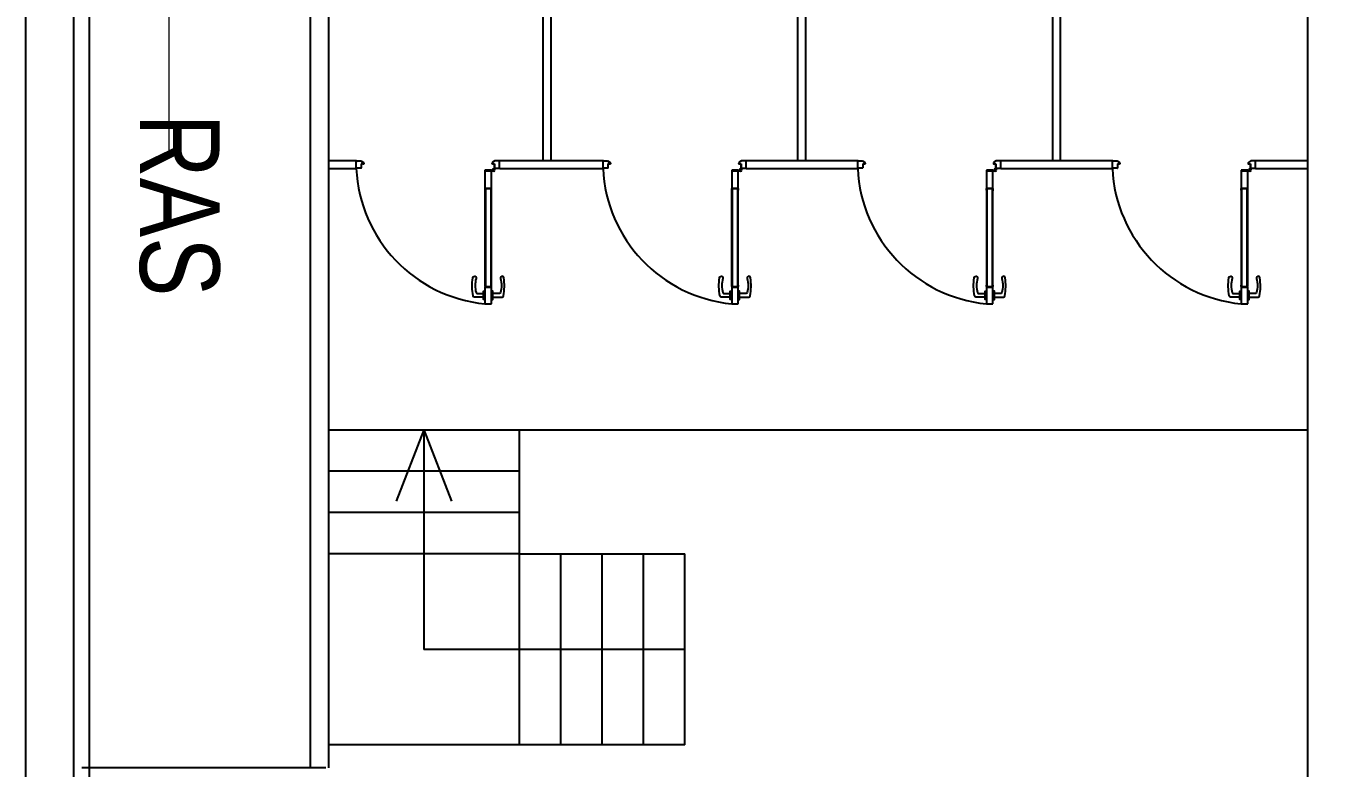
# Model space of a CAD drawing. Extents: x -15449 to 527173, y -170839 to 146543.
# Drawn here: x 237144 to 245305, y -93850 to -89188 of the extents above; entities that cross this region are included whole.
import ezdxf

# ---------------------------------------------------------------- set-up
doc = ezdxf.new("R2010")
doc.units = 0
doc.header["$LTSCALE"] = 8
doc.linetypes.add('IDA - Grid Line', pattern=[3500, 2000, -500, 500, -500])
doc.layers.get('0').update_dxf_attribs({"color": 1, "linetype": 'CONTINUOUS'})
for name, color, linetype in [('0-T100非抗岩棉库板H10000', 1, 'CONTINUOUS'), ('0-T50单抗岩棉库板H10000', 141, 'CONTINUOUS'), ('000_CTCI_CSA', 7, 'CONTINUOUS'), ('防火一小时岩棉库板隔间（双抗）H10000', 170, 'CONTINUOUS')]:
    doc.layers.add(name, color=color, linetype=linetype)
doc.layers.add('A-_ANOTGRID_E', color=7, linetype='CONTINUOUS', lineweight=9)
doc.styles.add('Site Area', font='arial.ttf', dxfattribs={"width": 0.8})

msp = doc.modelspace()

# ---------------------------------------------------------------- linework, layer by layer
at = {"color": 252}
for p, q in [((237443.8697, -119149.8189), (237443.8697, -86349.8189)), ((240393.8697, -90033.3224), (240393.8697, -86699.8189)), ((240443.8697, -90033.3224), (240443.8697, -86699.8189)), ((241993.8697, -90033.3224), (241993.8697, -86699.8189)), ((242043.8697, -90033.3224), (242043.8697, -86699.8189)), ((243593.8697, -90033.3224), (243593.8697, -86699.8189)), ((243643.8697, -90033.3224), (243643.8697, -86699.8189)), ((239043.8697, -90033.3224), (239218.8697, -90033.3224)), ((239043.8697, -90083.3224), (239218.8697, -90083.3224)), ((239218.8697, -90083.3224, 0), (239218.8697, -90033.3224, 0)), ((239218.8697, -90076.105, 0), (239218.8697, -90040.5398, 0)), ((239224.0871, -90035.3224, 0), (239248.1237, -90035.3224, 0)), ((239248.6088, -90081.3224, 0), (239224.0871, -90081.3224, 0)), ((239248.1237, -90035.3224, 0), (239264.6262, -90046.1624, 0)), ((239250.1741, -90054.105, 0), (239250.1741, -90079.7572, 0)), ((239258.3132, -90054.105, 0), (239250.1741, -90054.105, 0)), ((239256.6436, -90051.0789, 0), (239256.6436, -90053.0615, 0)), ((239264.5741, -90051.0789, 0), (239256.6436, -90051.0789, 0)), ((239256.6436, -90053.0615, 0), (239258.3132, -90053.0615, 0)), ((239262.9045, -90053.0615, 0), (239264.5741, -90053.0615, 0)), ((239265.3045, -90054.105, 0), (239262.9045, -90054.105, 0)), ((239264.5741, -90053.0615, 0), (239264.5741, -90051.0789, 0)), ((239265.8262, -90048.6268, 0), (239265.8262, -90053.5833, 0)), ((240027.1877, -90092.6597, 0), (240027.1877, -90208.9641, 0)), ((240068.9268, -90092.6597, 0), (240027.1877, -90092.6597, 0)), ((240077.2747, -90095.2684, 0), (240030.3182, -90095.2684, 0)), ((240030.3182, -90095.2684, 0), (240030.3182, -90097.8771, 0)), ((240068.9268, -90208.9641, 0), (240068.9268, -90092.6597, 0)), ((240071.9132, -90048.6268, 0), (240071.9132, -90053.5833, 0)), ((240072.4349, -90054.105, 0), (240074.8349, -90054.105, 0)), ((240089.6157, -90035.3224, 0), (240073.1132, -90046.1624, 0)), ((240073.1654, -90053.0615, 0), (240073.1654, -90051.0789, 0)), ((240073.1654, -90051.0789, 0), (240081.0958, -90051.0789, 0)), ((240074.8349, -90053.0615, 0), (240073.1654, -90053.0615, 0)), ((240077.2747, -90097.8771, 0), (240077.2747, -90095.2684, 0)), ((240081.0958, -90053.0615), (240079.4262, -90053.0615)), ((240079.4262, -90054.105), (240087.5654, -90054.105)), ((240081.0958, -90051.0789), (240081.0958, -90053.0615)), ((240084.9567, -90062.456), (240084.9567, -90087.5864)), ((240087.5654, -90062.456), (240084.9567, -90062.456)), ((240084.9567, -90087.5864), (240087.5654, -90087.5864)), ((240087.5654, -90054.105), (240087.5654, -90079.7572)), ((240087.5654, -90087.5864), (240087.5654, -90062.456)), ((240089.1306, -90081.3224), (240113.6523, -90081.3224)), ((240113.6523, -90035.3224), (240089.6157, -90035.3224)), ((240118.8697, -90033.3224), (240768.8697, -90033.3224)), ((240118.8697, -90083.3224), (240118.8697, -90033.3224)), ((240118.8697, -90076.105), (240118.8697, -90040.5398)), ((240118.8697, -90083.3224), (240768.8697, -90083.3224)), ((240768.8697, -90083.3224, 0), (240768.8697, -90033.3224, 0)), ((240768.8697, -90076.105, 0), (240768.8697, -90040.5398, 0)), ((240774.0871, -90035.3224, 0), (240798.1237, -90035.3224, 0)), ((240798.6088, -90081.3224, 0), (240774.0871, -90081.3224, 0)), ((240798.1237, -90035.3224, 0), (240814.6262, -90046.1624, 0)), ((240800.1741, -90054.105, 0), (240800.1741, -90079.7572, 0)), ((240808.3132, -90054.105, 0), (240800.1741, -90054.105, 0)), ((240806.6436, -90051.0789, 0), (240806.6436, -90053.0615, 0)), ((240814.5741, -90051.0789, 0), (240806.6436, -90051.0789, 0)), ((240806.6436, -90053.0615, 0), (240808.3132, -90053.0615, 0)), ((240812.9045, -90053.0615, 0), (240814.5741, -90053.0615, 0)), ((240815.3045, -90054.105, 0), (240812.9045, -90054.105, 0)), ((240814.5741, -90053.0615, 0), (240814.5741, -90051.0789, 0)), ((240815.8262, -90048.6268, 0), (240815.8262, -90053.5833, 0)), ((241577.1877, -90092.6597, 0), (241577.1877, -90208.9641, 0)), ((241618.9268, -90092.6597, 0), (241577.1877, -90092.6597, 0)), ((241627.2747, -90095.2684, 0), (241580.3182, -90095.2684, 0)), ((241580.3182, -90095.2684, 0), (241580.3182, -90097.8771, 0)), ((241618.9268, -90208.9641, 0), (241618.9268, -90092.6597, 0)), ((241621.9132, -90048.6268, 0), (241621.9132, -90053.5833, 0)), ((241622.4349, -90054.105, 0), (241624.8349, -90054.105, 0)), ((241639.6157, -90035.3224, 0), (241623.1132, -90046.1624, 0)), ((241623.1654, -90053.0615, 0), (241623.1654, -90051.0789, 0)), ((241623.1654, -90051.0789, 0), (241631.0958, -90051.0789, 0)), ((241624.8349, -90053.0615, 0), (241623.1654, -90053.0615, 0)), ((241627.2747, -90097.8771, 0), (241627.2747, -90095.2684, 0)), ((241631.0958, -90053.0615), (241629.4262, -90053.0615)), ((241629.4262, -90054.105), (241637.5654, -90054.105)), ((241631.0958, -90051.0789), (241631.0958, -90053.0615)), ((241634.9567, -90062.456), (241634.9567, -90087.5864)), ((241637.5654, -90062.456), (241634.9567, -90062.456)), ((241634.9567, -90087.5864), (241637.5654, -90087.5864)), ((241637.5654, -90054.105), (241637.5654, -90079.7572)), ((241637.5654, -90087.5864), (241637.5654, -90062.456)), ((241639.1306, -90081.3224), (241663.6523, -90081.3224)), ((241663.6523, -90035.3224), (241639.6157, -90035.3224)), ((241668.8697, -90033.3224), (242368.8697, -90033.3224)), ((241668.8697, -90083.3224), (241668.8697, -90033.3224)), ((241668.8697, -90076.105), (241668.8697, -90040.5398)), ((241668.8697, -90083.3224), (242368.8697, -90083.3224)), ((242368.8697, -90083.3224, 0), (242368.8697, -90033.3224, 0)), ((242368.8697, -90076.105, 0), (242368.8697, -90040.5398, 0)), ((242374.0871, -90035.3224, 0), (242398.1237, -90035.3224, 0)), ((242398.6088, -90081.3224, 0), (242374.0871, -90081.3224, 0)), ((242398.1237, -90035.3224, 0), (242414.6262, -90046.1624, 0)), ((242400.1741, -90054.105, 0), (242400.1741, -90079.7572, 0)), ((242408.3132, -90054.105, 0), (242400.1741, -90054.105, 0)), ((242406.6436, -90051.0789, 0), (242406.6436, -90053.0615, 0)), ((242414.5741, -90051.0789, 0), (242406.6436, -90051.0789, 0)), ((242406.6436, -90053.0615, 0), (242408.3132, -90053.0615, 0)), ((242412.9045, -90053.0615, 0), (242414.5741, -90053.0615, 0)), ((242415.3045, -90054.105, 0), (242412.9045, -90054.105, 0)), ((242414.5741, -90053.0615, 0), (242414.5741, -90051.0789, 0)), ((242415.8262, -90048.6268, 0), (242415.8262, -90053.5833, 0)), ((243177.1877, -90092.6597, 0), (243177.1877, -90208.9641, 0)), ((243218.9268, -90092.6597, 0), (243177.1877, -90092.6597, 0)), ((243227.2747, -90095.2684, 0), (243180.3182, -90095.2684, 0)), ((243180.3182, -90095.2684, 0), (243180.3182, -90097.8771, 0)), ((243218.9268, -90208.9641, 0), (243218.9268, -90092.6597, 0)), ((243221.9132, -90048.6268, 0), (243221.9132, -90053.5833, 0)), ((243222.4349, -90054.105, 0), (243224.8349, -90054.105, 0)), ((243239.6157, -90035.3224, 0), (243223.1132, -90046.1624, 0)), ((243223.1654, -90053.0615, 0), (243223.1654, -90051.0789, 0)), ((243223.1654, -90051.0789, 0), (243231.0958, -90051.0789, 0)), ((243224.8349, -90053.0615, 0), (243223.1654, -90053.0615, 0)), ((243227.2747, -90097.8771, 0), (243227.2747, -90095.2684, 0)), ((243231.0958, -90053.0615), (243229.4262, -90053.0615)), ((243229.4262, -90054.105), (243237.5654, -90054.105)), ((243231.0958, -90051.0789), (243231.0958, -90053.0615)), ((243234.9567, -90062.456), (243234.9567, -90087.5864)), ((243237.5654, -90062.456), (243234.9567, -90062.456)), ((243234.9567, -90087.5864), (243237.5654, -90087.5864)), ((243237.5654, -90054.105), (243237.5654, -90079.7572)), ((243237.5654, -90087.5864), (243237.5654, -90062.456)), ((243239.1306, -90081.3224), (243263.6523, -90081.3224)), ((243263.6523, -90035.3224), (243239.6157, -90035.3224)), ((243268.8697, -90033.3224), (243968.8697, -90033.3224)), ((243268.8697, -90083.3224), (243268.8697, -90033.3224)), ((243268.8697, -90076.105), (243268.8697, -90040.5398)), ((243268.8697, -90083.3224), (243968.8697, -90083.3224)), ((243968.8697, -90083.3224, 0), (243968.8697, -90033.3224, 0)), ((243968.8697, -90076.105, 0), (243968.8697, -90040.5398, 0)), ((243974.0871, -90035.3224, 0), (243998.1237, -90035.3224, 0)), ((243998.6088, -90081.3224, 0), (243974.0871, -90081.3224, 0)), ((243998.1237, -90035.3224, 0), (244014.6262, -90046.1624, 0)), ((244000.174, -90054.105, 0), (244000.174, -90079.7572, 0)), ((244008.3132, -90054.105, 0), (244000.174, -90054.105, 0)), ((244006.6436, -90051.0789, 0), (244006.6436, -90053.0615, 0)), ((244014.574, -90051.0789, 0), (244006.6436, -90051.0789, 0)), ((244006.6436, -90053.0615, 0), (244008.3132, -90053.0615, 0)), ((244012.9045, -90053.0615, 0), (244014.574, -90053.0615, 0)), ((244015.3045, -90054.105, 0), (244012.9045, -90054.105, 0)), ((244014.574, -90053.0615, 0), (244014.574, -90051.0789, 0)), ((244015.8262, -90048.6268, 0), (244015.8262, -90053.5833, 0)), ((244777.1877, -90092.6597, 0), (244777.1877, -90208.9641, 0)), ((244818.9268, -90092.6597, 0), (244777.1877, -90092.6597, 0)), ((244827.2747, -90095.2684, 0), (244780.3181, -90095.2684, 0)), ((244780.3181, -90095.2684, 0), (244780.3181, -90097.8771, 0)), ((244818.9268, -90208.9641, 0), (244818.9268, -90092.6597, 0)), ((244821.9132, -90048.6268, 0), (244821.9132, -90053.5833, 0)), ((244822.4349, -90054.105, 0), (244824.8349, -90054.105, 0)), ((244839.6157, -90035.3224, 0), (244823.1132, -90046.1624, 0)), ((244823.1653, -90053.0615, 0), (244823.1653, -90051.0789, 0)), ((244823.1653, -90051.0789, 0), (244831.0958, -90051.0789, 0)), ((244824.8349, -90053.0615, 0), (244823.1653, -90053.0615, 0)), ((244827.2747, -90097.8771, 0), (244827.2747, -90095.2684, 0)), ((244831.0958, -90053.0615), (244829.4262, -90053.0615)), ((244829.4262, -90054.105), (244837.5653, -90054.105)), ((244831.0958, -90051.0789), (244831.0958, -90053.0615)), ((244834.9566, -90062.456), (244834.9566, -90087.5864)), ((244837.5653, -90062.456), (244834.9566, -90062.456)), ((244834.9566, -90087.5864), (244837.5653, -90087.5864)), ((244837.5653, -90054.105), (244837.5653, -90079.7572)), ((244837.5653, -90087.5864), (244837.5653, -90062.456)), ((244839.1306, -90081.3224), (244863.6523, -90081.3224)), ((244863.6523, -90035.3224), (244839.6157, -90035.3224)), ((244868.8697, -90033.3224), (245193.8697, -90033.3224)), ((244868.8697, -90083.3224), (244868.8697, -90033.3224)), ((244868.8697, -90076.105), (244868.8697, -90040.5398)), ((244868.8697, -90083.3224), (245193.8697, -90083.3224)), ((240030.3182, -90097.8771, 0), (240077.2747, -90097.8771, 0)), ((241580.3182, -90097.8771, 0), (241627.2747, -90097.8771, 0)), ((243180.3182, -90097.8771, 0), (243227.2747, -90097.8771, 0)), ((244780.3181, -90097.8771, 0), (244827.2747, -90097.8771, 0)), ((240027.1877, -90208.9641, 0), (240068.9268, -90208.9641, 0)), ((240027.8138, -90208.2336, 0), (240027.8138, -90221.0684, 0)), ((240027.8737, -90221.2525, 0), (240028.7085, -90222.4003, 0)), ((240067.9877, -90207.9206, 0), (240028.1268, -90207.9206, 0)), ((240028.8573, -90211.1554, 0), (240028.8573, -90209.4858, 0)), ((240028.8573, -90220.2336, 0), (240028.8573, -90212.8249, 0)), ((240029.1703, -90209.1727, 0), (240047.7442, -90209.1727, 0)), ((240033.7616, -90211.4684, 0), (240029.1703, -90211.4684, 0)), ((240029.1703, -90212.5119, 0), (240033.7616, -90212.5119, 0)), ((240029.2747, -90212.5119, 0), (240029.9008, -90212.5119, 0)), ((240029.2747, -90824.3833, 0), (240029.2747, -90212.5119, 0)), ((240029.2747, -90222.2162, 0), (240029.2747, -90220.651, 0)), ((240029.9008, -90212.5119, 0), (240029.9008, -90824.3833, 0)), ((240034.0747, -90212.1988, 0), (240034.0747, -90211.7814, 0)), ((240047.7442, -90209.1727, 0), (240048.0573, -90208.8597, 0)), ((240048.0573, -90208.8597, 0), (240048.3703, -90209.1727, 0)), ((240048.3703, -90209.1727, 0), (240066.9442, -90209.1727, 0)), ((240062.0399, -90211.7814, 0), (240062.0399, -90212.1988, 0)), ((240066.9442, -90211.4684, 0), (240062.3529, -90211.4684, 0)), ((240062.3529, -90212.5119, 0), (240066.9442, -90212.5119, 0)), ((240066.2138, -90824.3833, 0), (240066.2138, -90212.5119, 0)), ((240066.2138, -90212.5119, 0), (240066.8399, -90212.5119, 0)), ((240066.8399, -90212.5119, 0), (240066.8399, -90824.3833, 0)), ((240066.8399, -90220.651, 0), (240066.8399, -90222.2162, 0)), ((240067.0486, -90220.4423, 0), (240067.0486, -90220.4423, 0)), ((240067.2573, -90209.4858, 0), (240067.2573, -90211.1554, 0)), ((240067.2573, -90212.8249, 0), (240067.2573, -90220.2336, 0)), ((240067.4061, -90222.4003, 0), (240068.2409, -90221.2525, 0)), ((240068.3008, -90221.0684, 0), (240068.3008, -90208.2336, 0)), ((241577.1877, -90208.9641, 0), (241618.9268, -90208.9641, 0)), ((241577.8138, -90208.2336, 0), (241577.8138, -90221.0684, 0)), ((241577.8737, -90221.2525, 0), (241578.7085, -90222.4003, 0)), ((241617.9877, -90207.9206, 0), (241578.1268, -90207.9206, 0)), ((241578.8573, -90211.1554, 0), (241578.8573, -90209.4858, 0)), ((241578.8573, -90220.2336, 0), (241578.8573, -90212.8249, 0)), ((241579.1703, -90209.1727, 0), (241597.7442, -90209.1727, 0)), ((241583.7616, -90211.4684, 0), (241579.1703, -90211.4684, 0)), ((241579.1703, -90212.5119, 0), (241583.7616, -90212.5119, 0)), ((241579.2747, -90212.5119, 0), (241579.9008, -90212.5119, 0)), ((241579.2747, -90824.3833, 0), (241579.2747, -90212.5119, 0)), ((241579.2747, -90222.2162, 0), (241579.2747, -90220.651, 0)), ((241579.9008, -90212.5119, 0), (241579.9008, -90824.3833, 0)), ((241584.0747, -90212.1988, 0), (241584.0747, -90211.7814, 0)), ((241597.7442, -90209.1727, 0), (241598.0573, -90208.8597, 0)), ((241598.0573, -90208.8597, 0), (241598.3703, -90209.1727, 0)), ((241598.3703, -90209.1727, 0), (241616.9442, -90209.1727, 0)), ((241612.0399, -90211.7814, 0), (241612.0399, -90212.1988, 0)), ((241616.9442, -90211.4684, 0), (241612.3529, -90211.4684, 0)), ((241612.3529, -90212.5119, 0), (241616.9442, -90212.5119, 0)), ((241616.2138, -90824.3833, 0), (241616.2138, -90212.5119, 0)), ((241616.2138, -90212.5119, 0), (241616.8399, -90212.5119, 0)), ((241616.8399, -90212.5119, 0), (241616.8399, -90824.3833, 0)), ((241616.8399, -90220.651, 0), (241616.8399, -90222.2162, 0)), ((241617.0486, -90220.4423, 0), (241617.0486, -90220.4423, 0)), ((241617.2573, -90209.4858, 0), (241617.2573, -90211.1554, 0)), ((241617.2573, -90212.8249, 0), (241617.2573, -90220.2336, 0)), ((241617.4061, -90222.4003, 0), (241618.2409, -90221.2525, 0)), ((241618.3008, -90221.0684, 0), (241618.3008, -90208.2336, 0)), ((243177.1877, -90208.9641, 0), (243218.9268, -90208.9641, 0)), ((243177.8138, -90208.2336, 0), (243177.8138, -90221.0684, 0)), ((243177.8737, -90221.2525, 0), (243178.7085, -90222.4003, 0)), ((243217.9877, -90207.9206, 0), (243178.1268, -90207.9206, 0)), ((243178.8573, -90211.1554, 0), (243178.8573, -90209.4858, 0)), ((243178.8573, -90220.2336, 0), (243178.8573, -90212.8249, 0)), ((243179.1703, -90209.1727, 0), (243197.7442, -90209.1727, 0)), ((243183.7616, -90211.4684, 0), (243179.1703, -90211.4684, 0)), ((243179.1703, -90212.5119, 0), (243183.7616, -90212.5119, 0)), ((243179.2747, -90212.5119, 0), (243179.9008, -90212.5119, 0)), ((243179.2747, -90824.3833, 0), (243179.2747, -90212.5119, 0)), ((243179.2747, -90222.2162, 0), (243179.2747, -90220.651, 0)), ((243179.9008, -90212.5119, 0), (243179.9008, -90824.3833, 0)), ((243184.0747, -90212.1988, 0), (243184.0747, -90211.7814, 0)), ((243197.7442, -90209.1727, 0), (243198.0573, -90208.8597, 0)), ((243198.0573, -90208.8597, 0), (243198.3703, -90209.1727, 0)), ((243198.3703, -90209.1727, 0), (243216.9442, -90209.1727, 0)), ((243212.0399, -90211.7814, 0), (243212.0399, -90212.1988, 0)), ((243216.9442, -90211.4684, 0), (243212.3529, -90211.4684, 0)), ((243212.3529, -90212.5119, 0), (243216.9442, -90212.5119, 0)), ((243216.2138, -90824.3833, 0), (243216.2138, -90212.5119, 0)), ((243216.2138, -90212.5119, 0), (243216.8399, -90212.5119, 0)), ((243216.8399, -90212.5119, 0), (243216.8399, -90824.3833, 0)), ((243216.8399, -90220.651, 0), (243216.8399, -90222.2162, 0)), ((243217.0486, -90220.4423, 0), (243217.0486, -90220.4423, 0)), ((243217.2573, -90209.4858, 0), (243217.2573, -90211.1554, 0)), ((243217.2573, -90212.8249, 0), (243217.2573, -90220.2336, 0)), ((243217.4061, -90222.4003, 0), (243218.2409, -90221.2525, 0)), ((243218.3008, -90221.0684, 0), (243218.3008, -90208.2336, 0)), ((244777.1877, -90208.9641, 0), (244818.9268, -90208.9641, 0)), ((244777.8138, -90208.2336, 0), (244777.8138, -90221.0684, 0)), ((244777.8737, -90221.2525, 0), (244778.7084, -90222.4003, 0)), ((244817.9877, -90207.9206, 0), (244778.1268, -90207.9206, 0)), ((244778.8573, -90211.1554, 0), (244778.8573, -90209.4858, 0)), ((244778.8573, -90220.2336, 0), (244778.8573, -90212.8249, 0)), ((244779.1703, -90209.1727, 0), (244797.7442, -90209.1727, 0)), ((244783.7616, -90211.4684, 0), (244779.1703, -90211.4684, 0)), ((244779.1703, -90212.5119, 0), (244783.7616, -90212.5119, 0)), ((244779.2747, -90212.5119, 0), (244779.9007, -90212.5119, 0)), ((244779.2747, -90824.3833, 0), (244779.2747, -90212.5119, 0)), ((244779.2747, -90222.2162, 0), (244779.2747, -90220.651, 0)), ((244779.9007, -90212.5119, 0), (244779.9007, -90824.3833, 0)), ((244784.0747, -90212.1988, 0), (244784.0747, -90211.7814, 0)), ((244797.7442, -90209.1727, 0), (244798.0573, -90208.8597, 0)), ((244798.0573, -90208.8597, 0), (244798.3703, -90209.1727, 0)), ((244798.3703, -90209.1727, 0), (244816.9442, -90209.1727, 0)), ((244812.0399, -90211.7814, 0), (244812.0399, -90212.1988, 0)), ((244816.9442, -90211.4684, 0), (244812.3529, -90211.4684, 0)), ((244812.3529, -90212.5119, 0), (244816.9442, -90212.5119, 0)), ((244816.2138, -90824.3833, 0), (244816.2138, -90212.5119, 0)), ((244816.2138, -90212.5119, 0), (244816.8399, -90212.5119, 0)), ((244816.8399, -90212.5119, 0), (244816.8399, -90824.3833, 0)), ((244816.8399, -90220.651, 0), (244816.8399, -90222.2162, 0)), ((244817.0486, -90220.4423, 0), (244817.0486, -90220.4423, 0)), ((244817.2573, -90209.4858, 0), (244817.2573, -90211.1554, 0)), ((244817.2573, -90212.8249, 0), (244817.2573, -90220.2336, 0)), ((244817.4061, -90222.4003, 0), (244818.2409, -90221.2525, 0)), ((244818.3007, -90221.0684, 0), (244818.3007, -90208.2336, 0)), ((240027.1877, -90827.9311, 0), (240027.1877, -90933.3224, 0)), ((240068.9268, -90827.9311, 0), (240027.1877, -90827.9311, 0)), ((240027.8138, -90815.8268, 0), (240027.8138, -90828.6615, 0)), ((240028.7085, -90814.4948, 0), (240027.8737, -90815.6426, 0)), ((240028.1268, -90828.9746, 0), (240067.9877, -90828.9746, 0)), ((240028.8573, -90824.0702, 0), (240028.8573, -90816.6615, 0)), ((240028.8573, -90827.4094, 0), (240028.8573, -90825.7398, 0)), ((240033.7616, -90824.3833, 0), (240029.1703, -90824.3833, 0)), ((240029.1703, -90825.4268, 0), (240033.7616, -90825.4268, 0)), ((240047.7442, -90827.7224, 0), (240029.1703, -90827.7224, 0)), ((240029.2747, -90816.2442, 0), (240029.2747, -90814.6789, 0)), ((240029.9008, -90824.3833, 0), (240029.2747, -90824.3833, 0)), ((240034.0747, -90825.1137, 0), (240034.0747, -90824.6963, 0)), ((240048.0573, -90828.0355, 0), (240047.7442, -90827.7224, 0)), ((240048.3703, -90827.7224, 0), (240048.0573, -90828.0355, 0)), ((240066.9442, -90827.7224, 0), (240048.3703, -90827.7224, 0)), ((240062.0399, -90824.6963, 0), (240062.0399, -90825.1137, 0)), ((240066.9442, -90824.3833, 0), (240062.3529, -90824.3833, 0)), ((240062.3529, -90825.4268, 0), (240066.9442, -90825.4268, 0)), ((240066.8399, -90824.3833, 0), (240066.2138, -90824.3833, 0)), ((240066.8399, -90814.6789, 0), (240066.8399, -90816.2442, 0)), ((240067.2573, -90816.6615, 0), (240067.2573, -90824.0702, 0)), ((240067.2573, -90825.7398, 0), (240067.2573, -90827.4094, 0)), ((240068.2409, -90815.6426, 0), (240067.4061, -90814.4948, 0)), ((240068.3008, -90828.6615, 0), (240068.3008, -90815.8268, 0)), ((240068.9268, -90933.3224, 0), (240068.9268, -90827.9311, 0)), ((241577.1877, -90827.9311, 0), (241577.1877, -90933.3224, 0)), ((241618.9268, -90827.9311, 0), (241577.1877, -90827.9311, 0)), ((241577.8138, -90815.8268, 0), (241577.8138, -90828.6615, 0)), ((241578.7085, -90814.4948, 0), (241577.8737, -90815.6426, 0)), ((241578.1268, -90828.9746, 0), (241617.9877, -90828.9746, 0)), ((241578.8573, -90824.0702, 0), (241578.8573, -90816.6615, 0)), ((241578.8573, -90827.4094, 0), (241578.8573, -90825.7398, 0)), ((241583.7616, -90824.3833, 0), (241579.1703, -90824.3833, 0)), ((241579.1703, -90825.4268, 0), (241583.7616, -90825.4268, 0)), ((241597.7442, -90827.7224, 0), (241579.1703, -90827.7224, 0)), ((241579.2747, -90816.2442, 0), (241579.2747, -90814.6789, 0)), ((241579.9008, -90824.3833, 0), (241579.2747, -90824.3833, 0)), ((241584.0747, -90825.1137, 0), (241584.0747, -90824.6963, 0)), ((241598.0573, -90828.0355, 0), (241597.7442, -90827.7224, 0)), ((241598.3703, -90827.7224, 0), (241598.0573, -90828.0355, 0)), ((241616.9442, -90827.7224, 0), (241598.3703, -90827.7224, 0)), ((241612.0399, -90824.6963, 0), (241612.0399, -90825.1137, 0)), ((241616.9442, -90824.3833, 0), (241612.3529, -90824.3833, 0)), ((241612.3529, -90825.4268, 0), (241616.9442, -90825.4268, 0)), ((241616.8399, -90824.3833, 0), (241616.2138, -90824.3833, 0)), ((241616.8399, -90814.6789, 0), (241616.8399, -90816.2442, 0)), ((241617.2573, -90816.6615, 0), (241617.2573, -90824.0702, 0)), ((241617.2573, -90825.7398, 0), (241617.2573, -90827.4094, 0)), ((241618.2409, -90815.6426, 0), (241617.4061, -90814.4948, 0)), ((241618.3008, -90828.6615, 0), (241618.3008, -90815.8268, 0)), ((241618.9268, -90933.3224, 0), (241618.9268, -90827.9311, 0)), ((243177.1877, -90827.9311, 0), (243177.1877, -90933.3224, 0)), ((243218.9268, -90827.9311, 0), (243177.1877, -90827.9311, 0)), ((243177.8138, -90815.8268, 0), (243177.8138, -90828.6615, 0)), ((243178.7085, -90814.4948, 0), (243177.8737, -90815.6426, 0)), ((243178.1268, -90828.9746, 0), (243217.9877, -90828.9746, 0)), ((243178.8573, -90824.0702, 0), (243178.8573, -90816.6615, 0)), ((243178.8573, -90827.4094, 0), (243178.8573, -90825.7398, 0)), ((243183.7616, -90824.3833, 0), (243179.1703, -90824.3833, 0)), ((243179.1703, -90825.4268, 0), (243183.7616, -90825.4268, 0)), ((243197.7442, -90827.7224, 0), (243179.1703, -90827.7224, 0)), ((243179.2747, -90816.2442, 0), (243179.2747, -90814.6789, 0)), ((243179.9008, -90824.3833, 0), (243179.2747, -90824.3833, 0)), ((243184.0747, -90825.1137, 0), (243184.0747, -90824.6963, 0)), ((243198.0573, -90828.0355, 0), (243197.7442, -90827.7224, 0)), ((243198.3703, -90827.7224, 0), (243198.0573, -90828.0355, 0)), ((243216.9442, -90827.7224, 0), (243198.3703, -90827.7224, 0)), ((243212.0399, -90824.6963, 0), (243212.0399, -90825.1137, 0)), ((243216.9442, -90824.3833, 0), (243212.3529, -90824.3833, 0)), ((243212.3529, -90825.4268, 0), (243216.9442, -90825.4268, 0)), ((243216.8399, -90824.3833, 0), (243216.2138, -90824.3833, 0)), ((243216.8399, -90814.6789, 0), (243216.8399, -90816.2442, 0)), ((243217.2573, -90816.6615, 0), (243217.2573, -90824.0702, 0)), ((243217.2573, -90825.7398, 0), (243217.2573, -90827.4094, 0)), ((243218.2409, -90815.6426, 0), (243217.4061, -90814.4948, 0)), ((243218.3008, -90828.6615, 0), (243218.3008, -90815.8268, 0)), ((243218.9268, -90933.3224, 0), (243218.9268, -90827.9311, 0)), ((244777.1877, -90827.9311, 0), (244777.1877, -90933.3224, 0)), ((244818.9268, -90827.9311, 0), (244777.1877, -90827.9311, 0)), ((244777.8138, -90815.8268, 0), (244777.8138, -90828.6615, 0)), ((244778.7084, -90814.4948, 0), (244777.8737, -90815.6426, 0)), ((244778.1268, -90828.9746, 0), (244817.9877, -90828.9746, 0)), ((244778.8573, -90824.0702, 0), (244778.8573, -90816.6615, 0)), ((244778.8573, -90827.4094, 0), (244778.8573, -90825.7398, 0)), ((244783.7616, -90824.3833, 0), (244779.1703, -90824.3833, 0)), ((244779.1703, -90825.4268, 0), (244783.7616, -90825.4268, 0)), ((244797.7442, -90827.7224, 0), (244779.1703, -90827.7224, 0)), ((244779.2747, -90816.2442, 0), (244779.2747, -90814.6789, 0)), ((244779.9007, -90824.3833, 0), (244779.2747, -90824.3833, 0)), ((244784.0747, -90825.1137, 0), (244784.0747, -90824.6963, 0)), ((244798.0573, -90828.0355, 0), (244797.7442, -90827.7224, 0)), ((244798.3703, -90827.7224, 0), (244798.0573, -90828.0355, 0)), ((244816.9442, -90827.7224, 0), (244798.3703, -90827.7224, 0)), ((244812.0399, -90824.6963, 0), (244812.0399, -90825.1137, 0)), ((244816.9442, -90824.3833, 0), (244812.3529, -90824.3833, 0)), ((244812.3529, -90825.4268, 0), (244816.9442, -90825.4268, 0)), ((244816.8399, -90824.3833, 0), (244816.2138, -90824.3833, 0)), ((244816.8399, -90814.6789, 0), (244816.8399, -90816.2442, 0)), ((244817.2573, -90816.6615, 0), (244817.2573, -90824.0702, 0)), ((244817.2573, -90825.7398, 0), (244817.2573, -90827.4094, 0)), ((244818.2409, -90815.6426, 0), (244817.4061, -90814.4948, 0)), ((244818.3007, -90828.6615, 0), (244818.3007, -90815.8268, 0)), ((244818.9268, -90933.3224, 0), (244818.9268, -90827.9311, 0)), ((240027.1877, -90933.3224, 0), (240068.9268, -90933.3224, 0)), ((241577.1877, -90933.3224, 0), (241618.9268, -90933.3224, 0)), ((243177.1877, -90933.3224, 0), (243218.9268, -90933.3224, 0)), ((244777.1877, -90933.3224, 0), (244818.9268, -90933.3224, 0))]:
    msp.add_line(p, q, dxfattribs=at)
at = {"color": 252, "elevation": 0}
for points in [[(240018.7171, -90891.4989), (239976.3642, -90891.4989), (239961.6727, -90890.8664, -0.327495151), (239953.3221, -90883.6227, -0.089847492), (239950.9491, -90769.9745, -1.144881263), (239971.4168, -90774.601, 0.13707943), (239971.3382, -90862.6837, 0.349356774), (239976.8274, -90868.2048), (240018.7171, -90868.2048)], [(240077.3974, -90891.4989), (240119.7504, -90891.4989), (240134.4419, -90890.8664, 0.327495151), (240142.7924, -90883.6227, 0.089847492), (240145.1655, -90769.9745, 1.144881263), (240124.6977, -90774.601, -0.13707943), (240124.7764, -90862.6837, -0.349356774), (240119.2872, -90868.2048), (240077.3974, -90868.2048)], [(241568.7171, -90891.4989), (241526.3642, -90891.4989), (241511.6727, -90890.8664, -0.327495151), (241503.3221, -90883.6227, -0.089847492), (241500.9491, -90769.9745, -1.144881263), (241521.4168, -90774.601, 0.13707943), (241521.3382, -90862.6837, 0.349356774), (241526.8274, -90868.2048), (241568.7171, -90868.2048)], [(241627.3974, -90891.4989), (241669.7504, -90891.4989), (241684.4419, -90890.8664, 0.327495151), (241692.7924, -90883.6227, 0.089847492), (241695.1655, -90769.9745, 1.144881263), (241674.6977, -90774.601, -0.13707943), (241674.7764, -90862.6837, -0.349356774), (241669.2872, -90868.2048), (241627.3974, -90868.2048)], [(243168.7171, -90891.4989), (243126.3642, -90891.4989), (243111.6727, -90890.8664, -0.327495151), (243103.3221, -90883.6227, -0.089847492), (243100.9491, -90769.9745, -1.144881263), (243121.4168, -90774.601, 0.13707943), (243121.3382, -90862.6837, 0.349356774), (243126.8274, -90868.2048), (243168.7171, -90868.2048)], [(243227.3974, -90891.4989), (243269.7504, -90891.4989), (243284.4419, -90890.8664, 0.327495151), (243292.7924, -90883.6227, 0.089847492), (243295.1655, -90769.9745, 1.144881263), (243274.6977, -90774.601, -0.13707943), (243274.7764, -90862.6837, -0.349356774), (243269.2872, -90868.2048), (243227.3974, -90868.2048)], [(244768.7171, -90891.4989), (244726.3642, -90891.4989), (244711.6726, -90890.8664, -0.327495151), (244703.3221, -90883.6227, -0.089847492), (244700.9491, -90769.9745, -1.144881263), (244721.4168, -90774.601, 0.13707943), (244721.3382, -90862.6837, 0.349356774), (244726.8274, -90868.2048), (244768.7171, -90868.2048)], [(244827.3974, -90891.4989), (244869.7504, -90891.4989), (244884.4419, -90890.8664, 0.327495151), (244892.7924, -90883.6227, 0.089847492), (244895.1655, -90769.9745, 1.144881263), (244874.6977, -90774.601, -0.13707943), (244874.7764, -90862.6837, -0.349356774), (244869.2871, -90868.2048), (244827.3974, -90868.2048)]]:
    msp.add_lwpolyline(points, format="xyb", dxfattribs=at)
for points in [[(240027.1877, -90853.9106), (240027.1877, -90905.793), (240018.7171, -90905.793), (240018.7171, -90853.9106)], [(240068.9268, -90853.9106), (240068.9268, -90905.793), (240077.3974, -90905.793), (240077.3974, -90853.9106)], [(241577.1877, -90853.9106), (241577.1877, -90905.793), (241568.7171, -90905.793), (241568.7171, -90853.9106)], [(241618.9268, -90853.9106), (241618.9268, -90905.793), (241627.3974, -90905.793), (241627.3974, -90853.9106)], [(243177.1877, -90853.9106), (243177.1877, -90905.793), (243168.7171, -90905.793), (243168.7171, -90853.9106)], [(243218.9268, -90853.9106), (243218.9268, -90905.793), (243227.3974, -90905.793), (243227.3974, -90853.9106)], [(244777.1877, -90853.9106), (244777.1877, -90905.793), (244768.7171, -90905.793), (244768.7171, -90853.9106)], [(244818.9268, -90853.9106), (244818.9268, -90905.793), (244827.3974, -90905.793), (244827.3974, -90853.9106)]]:
    msp.add_lwpolyline(points, close=True, dxfattribs=at)
at = {"color": 252}
for centre, radius, start, end in [((240115.6913, -90039.8188, 0), 897.8761, 182.77716355, 264.34317285), ((241665.6913, -90039.8188, 0), 897.8761, 182.77716355, 264.34317285), ((243265.6913, -90039.8188, 0), 897.8761, 182.77716355, 264.34317285), ((244865.6913, -90039.8188, 0), 897.8761, 182.77716355, 264.34317285), ((240028.1268, -90208.2336, 0), 0.313, 90.00001023, 180.00001023), ((240028.1268, -90221.0684, 0), 0.313, 180.0000157, 216.02738908), ((240028.9616, -90222.2162, 0), 0.313, 216.02736508, 359.99999169), ((240029.1703, -90209.4858, 0), 0.313, 90.00001023, 180.00001023), ((240029.1703, -90211.1554, 0), 0.313, 179.99998977, 269.99998977), ((240029.1703, -90212.8249, 0), 0.313, 90.00001023, 180.00001023), ((240029.066, -90220.2336, 0), 0.2087, 180.00002045, 270.00002045), ((240029.066, -90220.651, 0), 0.2087, 359.99997443, 89.99997443), ((240033.7616, -90211.7814, 0), 0.313, 359.99998977, 89.99998977), ((240033.7616, -90212.1988, 0), 0.313, 270.00001023, 0.00001023), ((240062.3529, -90211.7814, 0), 0.313, 90.00001023, 180.00001023), ((240062.3529, -90212.1988, 0), 0.313, 179.99998977, 269.99998977), ((240067.0486, -90220.651, 0), 0.2087, 90.00002557, 180.00002557), ((240067.1529, -90222.2162, 0), 0.313, 180.00000831, 323.97263492), ((240066.9442, -90209.4858, 0), 0.313, 359.99998977, 89.99998977), ((240066.9442, -90211.1554, 0), 0.313, 270.00001023, 0.00001023), ((240066.9442, -90212.8249, 0), 0.313, 359.99998977, 89.99998977), ((240067.0486, -90220.2336, 0), 0.2087, 269.99997955, 359.99997955), ((240067.9877, -90208.2336, 0), 0.313, 359.99998977, 89.99998977), ((240067.9877, -90221.0684, 0), 0.313, 323.9726214, 359.99999478), ((241578.1268, -90208.2336, 0), 0.313, 90.00001023, 180.00001023), ((241578.1268, -90221.0684, 0), 0.313, 180.0000157, 216.02738908), ((241578.9616, -90222.2162, 0), 0.313, 216.02736508, 359.99999169), ((241579.1703, -90209.4858, 0), 0.313, 90.00001023, 180.00001023), ((241579.1703, -90211.1554, 0), 0.313, 179.99998977, 269.99998977), ((241579.1703, -90212.8249, 0), 0.313, 90.00001023, 180.00001023), ((241579.066, -90220.2336, 0), 0.2087, 180.00002045, 270.00002045), ((241579.066, -90220.651, 0), 0.2087, 359.99997443, 89.99997443), ((241583.7616, -90211.7814, 0), 0.313, 359.99998977, 89.99998977), ((241583.7616, -90212.1988, 0), 0.313, 270.00001023, 0.00001023), ((241612.3529, -90211.7814, 0), 0.313, 90.00001023, 180.00001023), ((241612.3529, -90212.1988, 0), 0.313, 179.99998977, 269.99998977), ((241617.0486, -90220.651, 0), 0.2087, 90.00002557, 180.00002557), ((241617.1529, -90222.2162, 0), 0.313, 180.00000831, 323.97263492), ((241616.9442, -90209.4858, 0), 0.313, 359.99998977, 89.99998977), ((241616.9442, -90211.1554, 0), 0.313, 270.00001023, 0.00001023), ((241616.9442, -90212.8249, 0), 0.313, 359.99998977, 89.99998977), ((241617.0486, -90220.2336, 0), 0.2087, 269.99997955, 359.99997955), ((241617.9877, -90208.2336, 0), 0.313, 359.99998977, 89.99998977), ((241617.9877, -90221.0684, 0), 0.313, 323.9726214, 359.99999478), ((243178.1268, -90208.2336, 0), 0.313, 90.00001023, 180.00001023), ((243178.1268, -90221.0684, 0), 0.313, 180.0000157, 216.02738908), ((243178.9616, -90222.2162, 0), 0.313, 216.02736508, 359.99999169), ((243179.1703, -90209.4858, 0), 0.313, 90.00001023, 180.00001023), ((243179.1703, -90211.1554, 0), 0.313, 179.99998977, 269.99998977), ((243179.1703, -90212.8249, 0), 0.313, 90.00001023, 180.00001023), ((243179.066, -90220.2336, 0), 0.2087, 180.00002045, 270.00002045), ((243179.066, -90220.651, 0), 0.2087, 359.99997443, 89.99997443), ((243183.7616, -90211.7814, 0), 0.313, 359.99998977, 89.99998977), ((243183.7616, -90212.1988, 0), 0.313, 270.00001023, 0.00001023), ((243212.3529, -90211.7814, 0), 0.313, 90.00001023, 180.00001023), ((243212.3529, -90212.1988, 0), 0.313, 179.99998977, 269.99998977), ((243217.0486, -90220.651, 0), 0.2087, 90.00002557, 180.00002557), ((243217.1529, -90222.2162, 0), 0.313, 180.00000831, 323.97263492), ((243216.9442, -90209.4858, 0), 0.313, 359.99998977, 89.99998977), ((243216.9442, -90211.1554, 0), 0.313, 270.00001023, 0.00001023), ((243216.9442, -90212.8249, 0), 0.313, 359.99998977, 89.99998977), ((243217.0486, -90220.2336, 0), 0.2087, 269.99997955, 359.99997955), ((243217.9877, -90208.2336, 0), 0.313, 359.99998977, 89.99998977), ((243217.9877, -90221.0684, 0), 0.313, 323.9726214, 359.99999478), ((244778.1268, -90208.2336, 0), 0.313, 90.00001023, 180.00001023), ((244778.1268, -90221.0684, 0), 0.313, 180.0000157, 216.02738908), ((244778.9616, -90222.2162, 0), 0.313, 216.02736508, 359.99999169), ((244779.1703, -90209.4858, 0), 0.313, 90.00001023, 180.00001023), ((244779.1703, -90211.1554, 0), 0.313, 179.99998977, 269.99998977), ((244779.1703, -90212.8249, 0), 0.313, 90.00001023, 180.00001023), ((244779.066, -90220.2336, 0), 0.2087, 180.00002045, 270.00002045), ((244779.066, -90220.651, 0), 0.2087, 359.99997443, 89.99997443), ((244783.7616, -90211.7814, 0), 0.313, 359.99998977, 89.99998977), ((244783.7616, -90212.1988, 0), 0.313, 270.00001023, 0.00001023), ((244812.3529, -90211.7814, 0), 0.313, 90.00001023, 180.00001023), ((244812.3529, -90212.1988, 0), 0.313, 179.99998977, 269.99998977), ((244817.0486, -90220.651, 0), 0.2087, 90.00002557, 180.00002557), ((244817.1529, -90222.2162, 0), 0.313, 180.00000831, 323.97263492), ((244816.9442, -90209.4858, 0), 0.313, 359.99998977, 89.99998977), ((244816.9442, -90211.1554, 0), 0.313, 270.00001023, 0.00001023), ((244816.9442, -90212.8249, 0), 0.313, 359.99998977, 89.99998977), ((244817.0486, -90220.2336, 0), 0.2087, 269.99997955, 359.99997955), ((244817.9877, -90208.2336, 0), 0.313, 359.99998977, 89.99998977), ((244817.9877, -90221.0684, 0), 0.313, 323.9726214, 359.99999478), ((240028.1268, -90815.8268, 0), 0.313, 143.97262084, 179.99999488), ((240028.1268, -90828.6615, 0), 0.313, 179.99998975, 269.99998975), ((240028.9616, -90814.6789, 0), 0.313, 0.00001025, 143.97263565), ((240029.066, -90816.6615, 0), 0.2087, 89.99998463, 179.99998463), ((240029.1703, -90824.0702, 0), 0.313, 180.00001708, 270.00001708), ((240029.1703, -90825.7398, 0), 0.313, 90.00001025, 180.00001025), ((240029.1703, -90827.4094, 0), 0.313, 179.99998975, 269.99998975), ((240029.066, -90816.2442, 0), 0.2087, 270.00002049, 0.00002049), ((240033.7616, -90824.6963, 0), 0.313, 359.99998634, 89.99998634), ((240033.7616, -90825.1137, 0), 0.313, 269.99998634, 359.99998634), ((240062.3529, -90824.6963, 0), 0.313, 90.00001025, 180.00001025), ((240062.3529, -90825.1137, 0), 0.313, 180.00001708, 270.00001708), ((240067.1529, -90814.6789, 0), 0.313, 36.02736458, 179.99999146), ((240067.0486, -90816.2442, 0), 0.2087, 179.99997439, 269.99997439), ((240066.9442, -90824.0702, 0), 0.313, 269.99998292, 359.99998292), ((240066.9442, -90825.7398, 0), 0.313, 359.99998975, 89.99998975), ((240066.9442, -90827.4094, 0), 0.313, 270.00001025, 0.00001025), ((240067.0486, -90816.6615, 0), 0.2087, 0.00001537, 90.00001537), ((240067.9877, -90828.6615, 0), 0.313, 270.00001025, 0.00001025), ((240067.9877, -90815.8268, 0), 0.313, 0.00000512, 36.02737916), ((241578.1268, -90815.8268, 0), 0.313, 143.97262084, 179.99999488), ((241578.1268, -90828.6615, 0), 0.313, 179.99998975, 269.99998975), ((241578.9616, -90814.6789, 0), 0.313, 0.00001025, 143.97263565), ((241579.066, -90816.6615, 0), 0.2087, 89.99998463, 179.99998463), ((241579.1703, -90824.0702, 0), 0.313, 180.00001708, 270.00001708), ((241579.1703, -90825.7398, 0), 0.313, 90.00001025, 180.00001025), ((241579.1703, -90827.4094, 0), 0.313, 179.99998975, 269.99998975), ((241579.066, -90816.2442, 0), 0.2087, 270.00002049, 0.00002049), ((241583.7616, -90824.6963, 0), 0.313, 359.99998634, 89.99998634), ((241583.7616, -90825.1137, 0), 0.313, 269.99998634, 359.99998634), ((241612.3529, -90824.6963, 0), 0.313, 90.00001025, 180.00001025), ((241612.3529, -90825.1137, 0), 0.313, 180.00001708, 270.00001708), ((241617.1529, -90814.6789, 0), 0.313, 36.02736458, 179.99999146), ((241617.0486, -90816.2442, 0), 0.2087, 179.99997439, 269.99997439), ((241616.9442, -90824.0702, 0), 0.313, 269.99998292, 359.99998292), ((241616.9442, -90825.7398, 0), 0.313, 359.99998975, 89.99998975), ((241616.9442, -90827.4094, 0), 0.313, 270.00001025, 0.00001025), ((241617.0486, -90816.6615, 0), 0.2087, 0.00001537, 90.00001537), ((241617.9877, -90828.6615, 0), 0.313, 270.00001025, 0.00001025), ((241617.9877, -90815.8268, 0), 0.313, 0.00000512, 36.02737916), ((243178.1268, -90815.8268, 0), 0.313, 143.97262084, 179.99999488), ((243178.1268, -90828.6615, 0), 0.313, 179.99998975, 269.99998975), ((243178.9616, -90814.6789, 0), 0.313, 0.00001025, 143.97263565), ((243179.066, -90816.6615, 0), 0.2087, 89.99998463, 179.99998463), ((243179.1703, -90824.0702, 0), 0.313, 180.00001708, 270.00001708), ((243179.1703, -90825.7398, 0), 0.313, 90.00001025, 180.00001025), ((243179.1703, -90827.4094, 0), 0.313, 179.99998975, 269.99998975), ((243179.066, -90816.2442, 0), 0.2087, 270.00002049, 0.00002049), ((243183.7616, -90824.6963, 0), 0.313, 359.99998634, 89.99998634), ((243183.7616, -90825.1137, 0), 0.313, 269.99998634, 359.99998634), ((243212.3529, -90824.6963, 0), 0.313, 90.00001025, 180.00001025), ((243212.3529, -90825.1137, 0), 0.313, 180.00001708, 270.00001708), ((243217.1529, -90814.6789, 0), 0.313, 36.02736458, 179.99999146), ((243217.0486, -90816.2442, 0), 0.2087, 179.99997439, 269.99997439), ((243216.9442, -90824.0702, 0), 0.313, 269.99998292, 359.99998292), ((243216.9442, -90825.7398, 0), 0.313, 359.99998975, 89.99998975), ((243216.9442, -90827.4094, 0), 0.313, 270.00001025, 0.00001025), ((243217.0486, -90816.6615, 0), 0.2087, 0.00001537, 90.00001537), ((243217.9877, -90828.6615, 0), 0.313, 270.00001025, 0.00001025), ((243217.9877, -90815.8268, 0), 0.313, 0.00000512, 36.02737916), ((244778.1268, -90815.8268, 0), 0.313, 143.97262084, 179.99999488), ((244778.1268, -90828.6615, 0), 0.313, 179.99998975, 269.99998975), ((244778.9616, -90814.6789, 0), 0.313, 0.00001025, 143.97263565), ((244779.066, -90816.6615, 0), 0.2087, 89.99998463, 179.99998463), ((244779.1703, -90824.0702, 0), 0.313, 180.00001708, 270.00001708), ((244779.1703, -90825.7398, 0), 0.313, 90.00001025, 180.00001025), ((244779.1703, -90827.4094, 0), 0.313, 179.99998975, 269.99998975), ((244779.066, -90816.2442, 0), 0.2087, 270.00002049, 0.00002049), ((244783.7616, -90824.6963, 0), 0.313, 359.99998634, 89.99998634), ((244783.7616, -90825.1137, 0), 0.313, 269.99998634, 359.99998634), ((244812.3529, -90824.6963, 0), 0.313, 90.00001025, 180.00001025), ((244812.3529, -90825.1137, 0), 0.313, 180.00001708, 270.00001708), ((244817.1529, -90814.6789, 0), 0.313, 36.02736458, 179.99999146), ((244817.0486, -90816.2442, 0), 0.2087, 179.99997439, 269.99997439), ((244816.9442, -90824.0702, 0), 0.313, 269.99998292, 359.99998292), ((244816.9442, -90825.7398, 0), 0.313, 359.99998975, 89.99998975), ((244816.9442, -90827.4094, 0), 0.313, 270.00001025, 0.00001025), ((244817.0486, -90816.6615, 0), 0.2087, 0.00001537, 90.00001537), ((244817.9877, -90828.6615, 0), 0.313, 270.00001025, 0.00001025), ((244817.9877, -90815.8268, 0), 0.313, 0.00000512, 36.02737916)]:
    msp.add_arc(centre, radius, start, end, dxfattribs=at)
for centre, major_axis, start_param, end_param in [((239224.0871, -90040.5398, 0), (-3.6893, 3.6893), -0.785398163, 0.785398163), ((239224.0871, -90076.105, 0), (3.6893, 3.6893), 2.356194491, 3.926990817), ((239248.6088, -90079.7572, 0), (1.1068, 1.1068), -2.35619449, -0.785398163), ((239258.3132, -90053.5833, 0), (-0.3689, 0.3689), 2.35619449, 5.497787144), ((239262.9045, -90053.5833, 0), (-0.3689, 0.3689), -0.785398163, 2.35619449), ((239262.6958, -90048.6268, 0), (2.2136, 2.2136), -0.785398164, 0.120902764), ((239265.3045, -90053.5833, 0), (0.3689, 0.3689), -2.35619449, -0.785398163), ((240075.0436, -90048.6268, 0), (-2.2136, 2.2136), 6.162282543, 7.068583471), ((240072.4349, -90053.5833, 0), (-0.3689, 0.3689), 7.068583471, 8.639379797), ((240074.8349, -90053.5833, 0), (0.3689, 0.3689), 3.926990817, 7.068583471), ((240079.4262, -90053.5833), (0.3689, 0.3689), 0.785398163, 3.926990817), ((240089.1306, -90079.7572), (-1.1068, 1.1068), 7.068583471, 8.639379797), ((240113.6523, -90040.5398), (3.6893, 3.6893), 5.497787144, 7.068583471), ((240113.6523, -90076.105), (-3.6893, 3.6893), 2.35619449, 3.926990816), ((240774.0871, -90040.5398, 0), (-3.6893, 3.6893), -0.785398163, 0.785398163), ((240774.0871, -90076.105, 0), (3.6893, 3.6893), 2.356194491, 3.926990817), ((240798.6088, -90079.7572, 0), (1.1068, 1.1068), -2.35619449, -0.785398163), ((240808.3132, -90053.5833, 0), (-0.3689, 0.3689), 2.35619449, 5.497787144), ((240812.9045, -90053.5833, 0), (-0.3689, 0.3689), -0.785398163, 2.35619449), ((240812.6958, -90048.6268, 0), (2.2136, 2.2136), -0.785398164, 0.120902764), ((240815.3045, -90053.5833, 0), (0.3689, 0.3689), -2.35619449, -0.785398163), ((241625.0436, -90048.6268, 0), (-2.2136, 2.2136), 6.162282543, 7.068583471), ((241622.4349, -90053.5833, 0), (-0.3689, 0.3689), 7.068583471, 8.639379797), ((241624.8349, -90053.5833, 0), (0.3689, 0.3689), 3.926990817, 7.068583471), ((241629.4262, -90053.5833), (0.3689, 0.3689), 0.785398163, 3.926990817), ((241639.1306, -90079.7572), (-1.1068, 1.1068), 7.068583471, 8.639379797), ((241663.6523, -90040.5398), (3.6893, 3.6893), 5.497787144, 7.068583471), ((241663.6523, -90076.105), (-3.6893, 3.6893), 2.35619449, 3.926990816), ((242374.0871, -90040.5398, 0), (-3.6893, 3.6893), -0.785398163, 0.785398163), ((242374.0871, -90076.105, 0), (3.6893, 3.6893), 2.356194491, 3.926990817), ((242398.6088, -90079.7572, 0), (1.1068, 1.1068), -2.35619449, -0.785398163), ((242408.3132, -90053.5833, 0), (-0.3689, 0.3689), 2.35619449, 5.497787144), ((242412.9045, -90053.5833, 0), (-0.3689, 0.3689), -0.785398163, 2.35619449), ((242412.6958, -90048.6268, 0), (2.2136, 2.2136), -0.785398164, 0.120902764), ((242415.3045, -90053.5833, 0), (0.3689, 0.3689), -2.35619449, -0.785398163), ((243225.0436, -90048.6268, 0), (-2.2136, 2.2136), 6.162282543, 7.068583471), ((243222.4349, -90053.5833, 0), (-0.3689, 0.3689), 7.068583471, 8.639379797), ((243224.8349, -90053.5833, 0), (0.3689, 0.3689), 3.926990817, 7.068583471), ((243229.4262, -90053.5833), (0.3689, 0.3689), 0.785398163, 3.926990817), ((243239.1306, -90079.7572), (-1.1068, 1.1068), 7.068583471, 8.639379797), ((243263.6523, -90040.5398), (3.6893, 3.6893), 5.497787144, 7.068583471), ((243263.6523, -90076.105), (-3.6893, 3.6893), 2.35619449, 3.926990816), ((243974.0871, -90040.5398, 0), (-3.6893, 3.6893), -0.785398163, 0.785398163), ((243974.0871, -90076.105, 0), (3.6893, 3.6893), 2.356194491, 3.926990817), ((243998.6088, -90079.7572, 0), (1.1068, 1.1068), -2.35619449, -0.785398163), ((244008.3132, -90053.5833, 0), (-0.3689, 0.3689), 2.35619449, 5.497787144), ((244012.9045, -90053.5833, 0), (-0.3689, 0.3689), -0.785398163, 2.35619449), ((244012.6958, -90048.6268, 0), (2.2136, 2.2136), -0.785398164, 0.120902764), ((244015.3045, -90053.5833, 0), (0.3689, 0.3689), -2.35619449, -0.785398163), ((244825.0436, -90048.6268, 0), (-2.2136, 2.2136), 6.162282543, 7.068583471), ((244822.4349, -90053.5833, 0), (-0.3689, 0.3689), 7.068583471, 8.639379797), ((244824.8349, -90053.5833, 0), (0.3689, 0.3689), 3.926990817, 7.068583471), ((244829.4262, -90053.5833), (0.3689, 0.3689), 0.785398163, 3.926990817), ((244839.1306, -90079.7572), (-1.1068, 1.1068), 7.068583471, 8.639379797), ((244863.6523, -90040.5398), (3.6893, 3.6893), 5.497787144, 7.068583471), ((244863.6523, -90076.105), (-3.6893, 3.6893), 2.35619449, 3.926990816)]:
    msp.add_ellipse(centre, major_axis=major_axis, ratio=1, start_param=start_param, end_param=end_param, dxfattribs=at)
at = {"color": 252, "extrusion": (-9.86076e-32, 1.3636e-31, -1)}
for centre in [(240082.8697, -90093.1814, 0), (241632.8697, -90093.1814, 0), (243232.8697, -90093.1814, 0), (244832.8697, -90093.1814, 0)]:
    msp.add_ellipse(centre, major_axis=(5.165, -5.165), ratio=1, start_param=5.497787144, end_param=11.780972451, dxfattribs=at)
at = {"layer": '0-T100非抗岩棉库板H10000', "lineweight": -3}
for p, q in [((237443.8697, -93949.8189), (237443.8697, -83149.8189)), ((237543.8697, -93949.8189), (237543.8697, -83149.8189)), ((239028, -93849.8189), (237493.8697, -93849.8189))]:
    msp.add_line(p, q, dxfattribs=at)
at = {"layer": '0-T50单抗岩棉库板H10000', "lineweight": -3}
for p, q in [((238929.1607, -86699.8189), (238929.1607, -93849.8189)), ((239043.8697, -86699.8189), (239043.8697, -93849.8189))]:
    msp.add_line(p, q, dxfattribs=at)
at = {"layer": '000_CTCI_CSA', "color": 8, "true_color": 0x808080}
for p, q in [((239043.8697, -91725.066), (245193.8697, -91725.066)), ((239643.8697, -91725.066), (239470.4336, -92172.9309)), ((239643.8697, -91725.066), (239643.8697, -93105.066)), ((239643.8697, -91725.066), (239817.3058, -92172.9309)), ((240243.8697, -93705.066), (240243.8697, -91725.066)), ((240243.8697, -91985.066), (239043.8697, -91985.066)), ((240243.8697, -92245.066), (239043.8697, -92245.066)), ((240243.8697, -92505.066), (239043.8697, -92505.066)), ((240243.8697, -92505.066), (241283.8697, -92505.066)), ((240503.8697, -93705.066), (240503.8697, -92505.066)), ((240763.8697, -93705.066), (240763.8697, -92505.066)), ((241023.8697, -93705.066), (241023.8697, -92505.066)), ((241283.8697, -93705.066), (241283.8697, -92505.066)), ((241283.8697, -93105.066), (239643.8697, -93105.066)), ((241283.8697, -93705.066), (239043.8697, -93705.066))]:
    msp.add_line(p, q, dxfattribs=at)
at = {"layer": '000_CTCI_CSA', "color": 252}
for points in [[(313343.8697, -56149.8189), (313343.8697, -133549.8189), (237143.8697, -133549.8189), (237143.8697, -56149.8189)], [(313043.8697, -56449.8189), (313043.8697, -133249.8189), (237443.8697, -133249.8189), (237443.8697, -56449.8189)]]:
    msp.add_lwpolyline(points, close=True, dxfattribs=at)
at = {"layer": 'A-_ANOTGRID_E', "color": 8, "linetype": 'IDA - Grid Line', "true_color": 0x808080}
msp.add_line((238043.8697, -146013.8773), (238043.8697, -47004.7177), dxfattribs=at)
at = {"layer": '防火一小时岩棉库板隔间（双抗）H10000'}
msp.add_line((245193.8697, -86585.1098), (245193.8697, -119049.8189), dxfattribs=at)

# ---------------------------------------------------------------- texts
at = {"color": 252, "insert": (238360, -89738), "char_height": 500, "width": 1789.078533, "attachment_point": 1, "rotation": 270, "style": 'Site Area'}
msp.add_mtext('RAS', dxfattribs=at)

doc.saveas('drawing.dxf')
